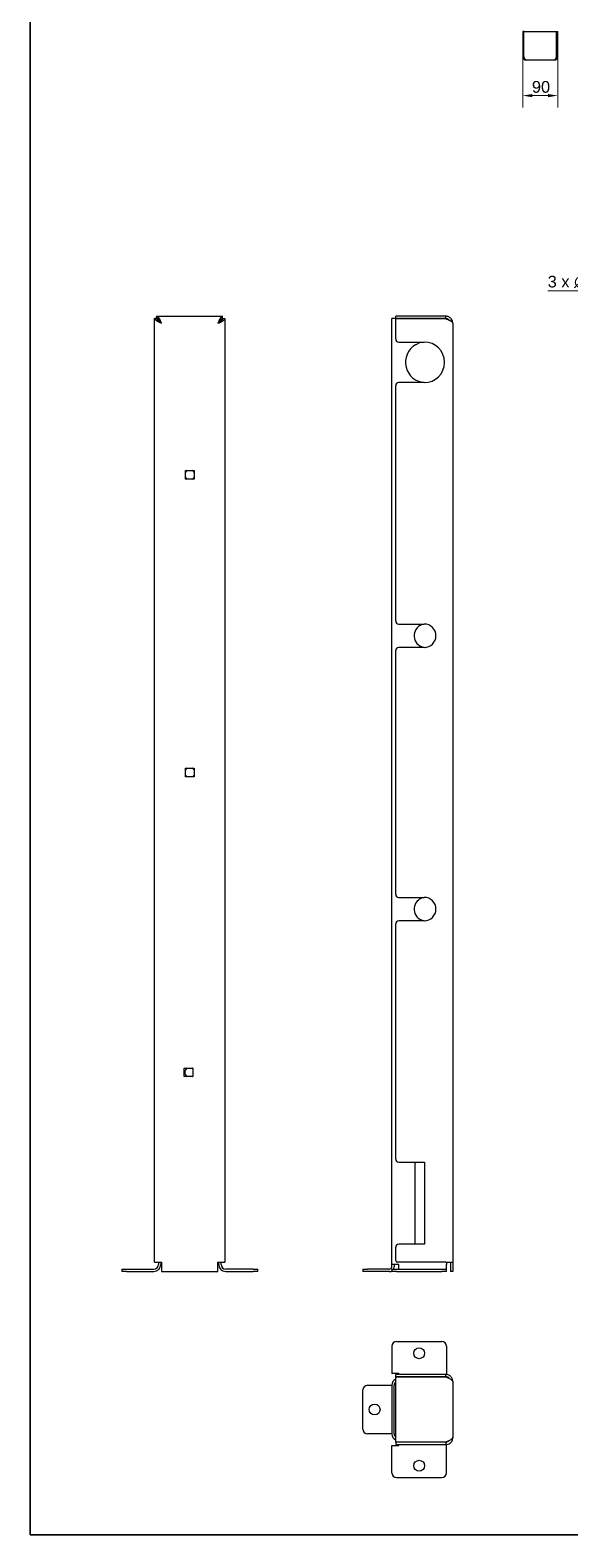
# Model space of a CAD drawing. Header units: millimetres. Extents: x 100 to 2075, y 25 to 2945.
# Drawn here: x 100 to 791, y 25 to 1952 of the extents above; entities that cross this region are included whole.
import ezdxf

# ---------------------------------------------------------------- set-up
doc = ezdxf.new("R2010")
doc.units = ezdxf.units.MM
doc.header["$LTSCALE"] = 5
doc.layers.get('0').update_dxf_attribs({"lineweight": 18})
for name, color, linetype, lineweight in [('Border', 7, 'Continuous', 35), ('Dimension', 7, 'Continuous', 18), ('Visible', 7, 'Continuous', 25)]:
    doc.layers.add(name, color=color, linetype=linetype, lineweight=lineweight)
doc.styles.add('Title', font='arial.ttf')
doc.dimstyles.new('Default - Method 2b', dxfattribs={"dimscale": 5, "dimtxt": 3, "dimasz": 2.5, "dimexe": 3, "dimexo": 0.5, "dimgap": 0.7, "dimtad": 0, "dimtoh": 1, "dimdec": 1, "dimrnd": 1e-08, "dimtxsty": 'Title', "dimcen": 0.09, "dimdle": 10, "dimclrd": 256, "dimclre": 256, "dimclrt": 7, "dimadec": 0, "dimazin": 2, "dimtfac": 0.833333, "dimtdec": 1, "dimtmove": 0, "dimatfit": 3, "dimfxl": 1, "dimtolj": 1, "dimlwd": -1, "dimlwe": -1, "dimarcsym": 0})

# ---------------------------------------------------------------- blocks, each defined once
blk = doc.blocks.new('Borders A3L')
at = {"layer": 'Border'}
for p, q in [((20, 589), (20, 5)), ((20, 5), (205, 5)), ((20, 5), (205, 5)), ((20, 5), (415, 5))]:
    blk.add_line(p, q, dxfattribs=at)
blk = doc.blocks.new('*D55')
at = {"layer": 'Defpoints', "color": 0, "transparency": 16777216}
for p in [(730.4, 1917.7), (775.4, 1917.7), (730.4, 1867.7)]:
    blk.add_point(p, dxfattribs=at)
at = {"layer": 'Dimension', "transparency": 16777216}
for p, q in [((730.4, 1915.2), (730.4, 1852.7)), ((775.4, 1915.2), (775.4, 1852.7)), ((762.9, 1867.7), (742.9, 1867.7))]:
    blk.add_line(p, q, dxfattribs=at)
for points in [[(742.9, 1869.8), (742.9, 1865.7), (730.4, 1867.7)], [(762.9, 1869.8), (762.9, 1865.7), (775.4, 1867.7)]]:
    blk.add_solid(points, dxfattribs=at)
at = {"layer": 'Dimension', "color": 7, "transparency": 16777216, "insert": (742.2, 1871.2), "char_height": 15, "attachment_point": 7, "style": 'Title'}
blk.add_mtext('\\A1;90', dxfattribs=at)
blk = doc.blocks.new('*D65')
at = {"layer": 'Defpoints', "color": 0, "transparency": 16777216}
for p in [(955, 1525.4), (982.5, 1503.8)]:
    blk.add_point(p, dxfattribs=at)
at = {"layer": 'Dimension', "transparency": 16777216}
for p, q in [((837.4, 1617.6), (762.4, 1617.6)), ((955, 1525.4), (837.4, 1617.6)), ((972.7, 1511.5), (964.8, 1517.7))]:
    blk.add_line(p, q, dxfattribs=at)
for points in [[(966.1, 1519.3), (963.5, 1516), (955, 1525.4)], [(974, 1513.1), (971.4, 1509.8), (982.5, 1503.8)]]:
    blk.add_solid(points, dxfattribs=at)
at = {"layer": 'Dimension', "color": 7, "transparency": 16777216, "insert": (762.4, 1621.1), "char_height": 15, "attachment_point": 7, "style": 'Title'}
blk.add_mtext('\\A1;\\fArial|b0|i0;3 x ∅14', dxfattribs=at)

msp = doc.modelspace()

# ---------------------------------------------------------------- linework, layer by layer
at = {"layer": 'Visible'}
for p, q in [((731.897, 1949.735), (730.397, 1949.735)), ((730.397, 1949.735), (730.397, 1917.735)), ((731.897, 1917.735), (731.897, 1949.735)), ((731.9, 1917.735), (731.9, 1949.735)), ((731.9, 1949.735), (773.893, 1949.735)), ((773.893, 1949.735), (773.893, 1917.735)), ((773.897, 1949.735), (775.397, 1949.735)), ((773.897, 1917.735), (773.897, 1949.735)), ((775.397, 1917.735), (775.397, 1949.735)), ((731.897, 1917.735), (730.397, 1917.735)), ((770.897, 1913.235), (734.897, 1913.235)), ((773.897, 1917.735), (775.397, 1917.735)), ((259.352, 374.219), (259.352, 1582.212)), ((262.352, 1582.212), (259.352, 1582.212)), ((262.359, 1585.219), (346.345, 1585.219)), ((262.359, 1582.219), (262.359, 1585.219)), ((264.352, 1579.003), (264.352, 1581.419)), ((344.352, 1581.419), (344.352, 1579.003)), ((346.345, 1582.219), (346.345, 1585.219)), ((346.352, 1582.212), (349.352, 1582.212)), ((349.352, 1582.212), (349.352, 374.219)), ((562.906, 371.219), (562.906, 1582.219)), ((567.906, 1582.219), (562.906, 1582.219)), ((631.906, 1585.219), (567.906, 1585.219)), ((567.906, 1582.219), (567.906, 1585.219)), ((631.906, 1582.219), (567.906, 1582.219)), ((567.906, 1556.219), (567.906, 1582.212)), ((567.906, 1582.212), (631.906, 1582.212)), ((631.906, 1582.219), (631.906, 1585.219)), ((264.352, 1577.977), (264.352, 1577.977)), ((267.352, 1578.551), (267.352, 1578.549)), ((267.352, 1577.774), (267.352, 1576.858)), ((267.352, 1576.644), (267.352, 1576.644)), ((341.352, 1578.549), (341.352, 1578.551)), ((341.352, 1576.858), (341.352, 1577.774)), ((341.352, 1576.644), (341.352, 1576.644)), ((344.352, 1577.977), (344.352, 1577.976)), ((640.906, 1576.219), (640.906, 374.219)), ((571.906, 1552.219), (604.406, 1552.219)), ((593.406, 1548.736), (599.439, 1552.219)), ((567.906, 1195.219), (567.906, 1496.219)), ((604.406, 1500.219), (571.906, 1500.219)), ((298.852, 1376.719), (298.852, 1387.719)), ((298.852, 1387.719), (309.852, 1387.719)), ((309.852, 1387.719), (309.852, 1376.719)), ((309.852, 1376.719), (298.852, 1376.719)), ((571.906, 1191.219), (604.406, 1191.219)), ((598.906, 1189.209), (602.387, 1191.219)), ((567.906, 845.219), (567.906, 1157.219)), ((604.406, 1161.219), (571.906, 1161.219)), ((298.852, 1006.719), (309.852, 1006.719)), ((298.852, 995.719), (298.852, 1006.719)), ((309.852, 1006.719), (309.852, 995.719)), ((309.852, 995.719), (298.852, 995.719)), ((571.906, 841.219), (604.406, 841.219)), ((598.906, 839.209), (602.387, 841.219)), ((604.406, 811.219), (571.906, 811.219)), ((567.906, 506.219), (567.906, 807.219)), ((297.352, 611.719), (297.352, 622.719)), ((297.352, 622.719), (308.352, 622.719)), ((308.352, 622.719), (308.352, 611.719)), ((308.352, 611.719), (297.352, 611.719)), ((571.906, 502.219), (604.906, 502.219)), ((592.906, 397.219), (592.906, 502.219)), ((604.906, 502.219), (604.906, 397.219)), ((567.906, 376.219), (567.906, 393.219)), ((604.906, 397.219), (571.906, 397.219)), ((259.352, 374.219), (268.352, 374.219)), ((264.352, 374.219), (264.352, 371.219)), ((267.352, 374.219), (267.352, 371.219)), ((267.352, 371.219), (268.352, 371.219)), ((268.352, 374.219), (268.352, 362.219)), ((340.352, 362.219), (340.352, 374.219)), ((340.352, 374.219), (349.352, 374.219)), ((340.352, 371.219), (341.352, 371.219)), ((341.352, 371.219), (341.352, 374.219)), ((344.352, 371.219), (344.352, 374.219)), ((562.906, 368.229), (562.906, 371.219)), ((571.906, 371.219), (562.906, 371.219)), ((565.906, 371.219), (565.906, 368.229)), ((631.906, 374.219), (569.906, 374.219)), ((571.906, 365.219), (571.906, 371.219)), ((631.906, 374.219), (640.906, 374.219)), ((632.906, 374.219), (632.906, 371.219)), ((632.906, 365.219), (632.906, 371.219)), ((637.906, 374.219), (637.906, 362.219)), ((640.906, 374.219), (640.906, 362.219)), ((217.352, 365.219), (223.352, 365.219)), ((217.352, 365.219), (217.352, 362.219)), ((223.352, 362.219), (217.352, 362.219)), ((223.352, 365.219), (258.352, 365.219)), ((223.352, 362.219), (258.352, 362.219)), ((268.352, 362.219), (340.352, 362.219)), ((385.352, 365.219), (350.352, 365.219)), ((350.352, 362.219), (385.352, 362.219)), ((385.352, 365.219), (391.352, 365.219)), ((391.352, 362.219), (385.352, 362.219)), ((391.352, 362.219), (391.352, 365.219)), ((525.906, 365.229), (531.906, 365.229)), ((525.906, 365.229), (525.906, 362.229)), ((531.906, 362.229), (525.906, 362.229)), ((559.906, 365.229), (531.906, 365.229)), ((559.906, 362.229), (531.906, 362.229)), ((562.906, 365.219), (568.906, 365.219)), ((562.906, 365.219), (562.906, 362.219)), ((568.906, 362.219), (562.906, 362.219)), ((568.906, 365.219), (626.906, 365.219)), ((568.906, 362.219), (626.906, 362.219)), ((626.906, 365.219), (632.906, 365.219)), ((632.906, 362.219), (626.906, 362.219)), ((632.906, 362.219), (632.906, 365.219)), ((640.906, 362.219), (637.906, 362.219)), ((568.906, 272.534), (626.906, 272.534)), ((562.906, 266.534), (562.906, 231.534)), ((632.906, 266.534), (632.906, 231.534)), ((571.906, 231.534), (562.906, 231.534)), ((571.906, 231.534), (571.906, 230.534)), ((632.906, 231.534), (632.906, 230.477)), ((531.906, 216.534), (559.906, 216.534)), ((559.906, 216.534), (562.906, 216.534)), ((562.906, 216.534), (562.906, 154.534)), ((565.906, 154.534), (565.906, 216.534)), ((631.906, 230.534), (567.906, 230.534)), ((567.906, 227.534), (567.906, 230.534)), ((631.906, 227.534), (567.906, 227.534)), ((567.906, 227.527), (631.906, 227.527)), ((567.906, 143.541), (567.906, 227.527)), ((571.906, 227.534), (571.906, 227.527)), ((631.906, 227.534), (631.906, 230.534)), ((632.906, 227.45), (632.906, 227.102)), ((640.906, 221.534), (640.906, 149.534)), ((525.906, 160.534), (525.906, 210.534)), ((559.906, 154.534), (531.906, 154.534)), ((562.906, 154.534), (559.906, 154.534)), ((562.906, 104.534), (562.906, 139.534)), ((562.906, 139.534), (571.906, 139.534)), ((631.906, 143.541), (567.906, 143.541)), ((631.906, 143.534), (567.906, 143.534)), ((567.906, 143.534), (567.906, 140.534)), ((567.906, 140.534), (631.906, 140.534)), ((571.906, 143.534), (571.906, 143.541)), ((571.906, 139.534), (571.906, 140.534)), ((631.906, 143.534), (631.906, 140.534)), ((632.906, 143.618), (632.906, 143.966)), ((632.906, 139.534), (632.906, 140.591)), ((632.906, 104.534), (632.906, 139.534)), ((568.906, 98.534), (626.906, 98.534))]:
    msp.add_line(p, q, dxfattribs=at)
for centre in [(597.906, 257.534), (540.906, 185.534), (597.906, 113.534)]:
    msp.add_circle(centre, 7, dxfattribs=at)
for centre, radius, start, end in [((626.906, 1576.219), 6, 87.218064, 90), ((571.906, 1556.219), 4, 180, 270), ((606.406, 1526.219), 26, 120, 267.795772), ((604.406, 1526.219), 26, 270, 90), ((571.906, 1496.219), 4, 90, 180), ((304.352, 1382.219), 6.5, 122.204228, 147.795772), ((304.352, 1382.219), 6.5, 32.204228, 57.795772), ((304.352, 1382.219), 6.5, 212.204228, 237.795772), ((304.352, 1382.219), 6.5, 302.204228, 327.795772), ((571.906, 1195.219), 4, 180, 270), ((606.406, 1176.219), 15, 120, 266.177446), ((604.406, 1176.219), 15, 270, 90), ((571.906, 1157.219), 4, 90, 180), ((304.352, 1001.219), 6.5, 122.204228, 147.795772), ((304.352, 1001.219), 6.5, 32.204228, 57.795772), ((304.352, 1001.219), 6.5, 212.204228, 237.795772), ((304.352, 1001.219), 6.5, 302.204228, 327.795772), ((571.906, 845.219), 4, 180, 270), ((606.406, 826.219), 15, 120, 266.177446), ((604.406, 826.219), 15, 270, 90), ((571.906, 807.219), 4, 90, 180), ((304.352, 617.219), 6.5, 122.204228, 237.795772), ((304.352, 617.219), 6.5, 52.020128, 57.795772), ((304.352, 617.219), 6.5, 302.204228, 307.979872), ((571.906, 506.219), 4, 180, 270), ((571.906, 393.219), 4, 90, 180), ((258.352, 371.219), 9, 270, 0), ((258.352, 371.219), 6, 270, 0), ((350.352, 371.219), 9, 180, 270), ((350.352, 371.219), 6, 180, 270), ((559.906, 368.229), 3, 270, 0), ((559.906, 368.229), 6, 329.889673, 0), ((569.906, 376.219), 2, 180, 270), ((559.906, 368.229), 6, 270, 300), ((568.906, 266.534), 6, 90, 180), ((626.906, 266.534), 6, 0, 90), ((531.906, 210.534), 6, 90, 180), ((571.906, 216.534), 9, 116.3878, 180), ((571.906, 216.534), 6, 131.810315, 180), ((531.906, 160.534), 6, 180, 270), ((571.906, 154.534), 9, 180, 243.6122), ((571.906, 154.534), 6, 180, 228.189685), ((568.906, 104.534), 6, 180, 270), ((626.906, 104.534), 6, 270, 0)]:
    msp.add_arc(centre, radius, start, end, dxfattribs=at)
for points, knots in [([(730.397, 1917.735), (730.397, 1916.725), (730.987, 1915.048), (732.88, 1913.543), (734.224, 1913.235), (734.897, 1913.235)], [0, 0, 0, 0, 0.67319843, 1.12199738, 1.57079633, 1.57079633, 1.57079633, 1.57079633]), ([(732.889, 1915.505), (732.85, 1915.54), (732.813, 1915.576), (732.497, 1915.892), (732.276, 1916.222), (731.974, 1916.95), (731.897, 1917.341), (731.897, 1917.735)], [-0.597386568, -0.597386568, -0.597386568, -0.597386568, -0.560195913, -0.560195913, -0.280134044, -0.280134044, 0, 0, 0, 0]), ([(734.897, 1913.235), (734.469, 1913.235), (733.755, 1913.825), (732.756, 1915.718), (732.186, 1917.061), (731.9, 1917.735)], [0, 0, 0, 0, 0.67319843, 1.12199738, 1.57079633, 1.57079633, 1.57079633, 1.57079633]), ([(770.897, 1913.235), (771.907, 1913.235), (773.583, 1913.825), (775.089, 1915.718), (775.397, 1917.061), (775.397, 1917.735)], [0, 0, 0, 0, 0.67319843, 1.12199738, 1.57079633, 1.57079633, 1.57079633, 1.57079633]), ([(773.893, 1917.735), (773.608, 1917.061), (773.037, 1915.718), (772.038, 1913.825), (771.325, 1913.235), (770.897, 1913.235)], [0, 0, 0, 0, 0.44879895, 0.8975979, 1.57079633, 1.57079633, 1.57079633, 1.57079633]), ([(772.904, 1915.505), (772.943, 1915.54), (772.981, 1915.576), (773.088, 1915.683), (773.154, 1915.756), (773.325, 1915.965), (773.423, 1916.107), (773.634, 1916.481), (773.732, 1916.721), (773.863, 1917.22), (773.897, 1917.477), (773.897, 1917.735)], [0.522900214, 0.522900214, 0.522900214, 0.522900214, 0.560196066, 0.560196066, 0.630031843, 0.630031843, 0.752315649, 0.752315649, 0.935759295, 0.935759295, 1.119182821, 1.119182821, 1.119182821, 1.119182821]), ([(259.352, 1582.212), (259.352, 1581.356), (260.533, 1579.929), (264.318, 1577.931), (267.006, 1576.79), (268.352, 1576.219)], [0, 0, 0, 0, 0.67319843, 1.12199738, 1.57079633, 1.57079633, 1.57079633, 1.57079633]), ([(268.352, 1576.219), (267.836, 1576.547), (267.322, 1576.874), (266.325, 1577.53), (265.845, 1577.857), (265.096, 1578.404), (264.812, 1578.622), (264.394, 1578.966), (264.249, 1579.091), (263.553, 1579.716), (263.111, 1580.213), (262.507, 1581.214), (262.352, 1581.711), (262.352, 1582.212)], [-1.11918285, -1.11918285, -1.11918285, -1.11918285, -0.93575922, -0.93575922, -0.75231546, -0.75231546, -0.63003166, -0.63003166, -0.56019591, -0.56019591, -0.28013404, -0.28013404, 0, 0, 0, 0]), ([(268.352, 1576.219), (267.496, 1578.239), (266.069, 1581.592), (264.071, 1584.603), (262.93, 1585.219), (262.359, 1585.219)], [0, 0, 0, 0, 0.67319843, 1.12199738, 1.57079633, 1.57079633, 1.57079633, 1.57079633]), ([(268.352, 1576.219), (267.851, 1577.007), (267.355, 1577.787), (266.353, 1579.243), (265.856, 1579.905), (265.231, 1580.601), (265.106, 1580.733), (264.762, 1581.076), (264.544, 1581.271), (263.998, 1581.694), (263.671, 1581.89), (263.014, 1582.152), (262.687, 1582.219), (262.359, 1582.219)], [0, 0, 0, 0, 0.28013404, 0.28013404, 0.56019592, 0.56019592, 0.63003167, 0.63003167, 0.75231547, 0.75231547, 0.93575922, 0.93575922, 1.11918285, 1.11918285, 1.11918285, 1.11918285]), ([(346.345, 1585.219), (345.774, 1585.219), (344.633, 1584.603), (342.635, 1581.592), (341.208, 1578.239), (340.352, 1576.219)], [0, 0, 0, 0, 0.44879895, 0.8975979, 1.57079633, 1.57079633, 1.57079633, 1.57079633]), ([(340.352, 1576.219), (340.853, 1577.007), (341.35, 1577.787), (342.351, 1579.243), (342.848, 1579.905), (343.473, 1580.601), (343.598, 1580.733), (343.942, 1581.076), (344.16, 1581.271), (344.707, 1581.694), (345.034, 1581.89), (345.69, 1582.152), (346.017, 1582.219), (346.345, 1582.219)], [-1.11919468, -1.11919468, -1.11919468, -1.11919468, -0.83905771, -0.83905771, -0.55899268, -0.55899268, -0.48915616, -0.48915616, -0.36687106, -0.36687106, -0.18342547, -0.18342547, 0, 0, 0, 0]), ([(340.352, 1576.219), (342.372, 1577.075), (345.725, 1578.502), (348.736, 1580.5), (349.352, 1581.641), (349.352, 1582.212)], [0, 0, 0, 0, 0.67319843, 1.12199738, 1.57079633, 1.57079633, 1.57079633, 1.57079633]), ([(340.352, 1576.219), (341.14, 1576.72), (341.92, 1577.216), (343.377, 1578.218), (344.038, 1578.715), (344.734, 1579.34), (344.866, 1579.465), (345.209, 1579.809), (345.404, 1580.027), (345.827, 1580.574), (346.023, 1580.9), (346.286, 1581.557), (346.352, 1581.884), (346.352, 1582.212)], [0, 0, 0, 0, 0.28013401, 0.28013401, 0.56019607, 0.56019607, 0.63003184, 0.63003184, 0.75231565, 0.75231565, 0.9357593, 0.9357593, 1.11918282, 1.11918282, 1.11918282, 1.11918282]), ([(640.906, 1576.219), (640.906, 1578.239), (639.725, 1581.592), (635.94, 1584.603), (633.253, 1585.219), (631.906, 1585.219)], [0, 0, 0, 0, 0.67319843, 1.12199738, 1.57079633, 1.57079633, 1.57079633, 1.57079633]), ([(636.363, 1580.236), (636.294, 1580.313), (636.222, 1580.388), (636.01, 1580.601), (635.864, 1580.733), (635.446, 1581.076), (635.162, 1581.271), (634.414, 1581.694), (633.934, 1581.89), (632.936, 1582.152), (632.422, 1582.219), (631.906, 1582.219)], [0.523174045, 0.523174045, 0.523174045, 0.523174045, 0.560195918, 0.560195918, 0.630031667, 0.630031667, 0.75231547, 0.75231547, 0.935759219, 0.935759219, 1.119182848, 1.119182848, 1.119182848, 1.119182848]), ([(631.906, 1582.212), (633.926, 1581.356), (637.279, 1579.929), (640.29, 1577.931), (640.906, 1576.79), (640.906, 1576.219)], [0, 0, 0, 0, 0.67319843, 1.12199738, 1.57079633, 1.57079633, 1.57079633, 1.57079633]), ([(640.906, 221.534), (640.906, 223.553), (639.725, 226.907), (635.94, 229.918), (633.253, 230.534), (631.906, 230.534)], [0, 0, 0, 0, 0.67319843, 1.12199738, 1.57079633, 1.57079633, 1.57079633, 1.57079633]), ([(636.365, 225.549), (636.295, 225.626), (636.223, 225.702), (636.01, 225.915), (635.864, 226.047), (635.446, 226.39), (635.162, 226.585), (634.414, 227.009), (633.934, 227.204), (632.936, 227.467), (632.422, 227.534), (631.906, 227.534)], [0.522900214, 0.522900214, 0.522900214, 0.522900214, 0.560196066, 0.560196066, 0.630031843, 0.630031843, 0.752315649, 0.752315649, 0.935759295, 0.935759295, 1.119182821, 1.119182821, 1.119182821, 1.119182821]), ([(631.906, 227.527), (633.253, 226.956), (635.94, 225.814), (639.725, 223.817), (640.906, 222.39), (640.906, 221.534)], [0, 0, 0, 0, 0.44879895, 0.8975979, 1.57079633, 1.57079633, 1.57079633, 1.57079633]), ([(640.906, 149.534), (640.906, 148.678), (639.725, 147.251), (635.94, 145.253), (633.253, 144.112), (631.906, 143.541)], [0, 0, 0, 0, 0.67319843, 1.12199738, 1.57079633, 1.57079633, 1.57079633, 1.57079633]), ([(631.906, 140.534), (633.926, 140.534), (637.279, 141.715), (640.29, 145.5), (640.906, 148.187), (640.906, 149.534)], [0, 0, 0, 0, 0.67319843, 1.12199738, 1.57079633, 1.57079633, 1.57079633, 1.57079633]), ([(636.365, 145.519), (636.295, 145.441), (636.223, 145.365), (635.592, 144.734), (634.931, 144.292), (633.475, 143.689), (632.694, 143.534), (631.906, 143.534)], [-0.597386568, -0.597386568, -0.597386568, -0.597386568, -0.560195913, -0.560195913, -0.280134044, -0.280134044, 0, 0, 0, 0])]:
    msp.add_open_spline(points, degree=3, knots=knots, dxfattribs=at)

# ---------------------------------------------------------------- block references
at = {"xscale": 5, "yscale": 5, "zscale": 5}
msp.add_blockref('Borders A3L', (0, 0), dxfattribs=at)

# ---------------------------------------------------------------- dimensions: what is measured, and where the dimension line sits
at = {"layer": 'Dimension'}
dim = msp.add_linear_dim(base=(730.397, 1867.735), p1=(775.397, 1917.735), p2=(730.397, 1917.735), dimstyle='Default - Method 2b', override={"dimgap": 0.7, "dimtad": 1, "dimtoh": 0, "dimdec": 1, "dimlfac": 2, "dimtol": 0, "dimlim": 0, "dimtp": 0, "dimtm": 0, "dimtdec": 1, "dimtofl": 0, "dimatfit": 1}, dxfattribs=at)
dim.commit()
dim.dimension.update_dxf_attribs({"geometry": '*D55', "text_midpoint": (752.897, 1867.735), "dimtype": 160})
dim = msp.add_diameter_dim_2p(p1=(982.526, 1503.763), p2=(954.989, 1525.366), text='\\fArial|b0|i0;3 x <>', dimstyle='Default - Method 2b', override={"dimgap": 0.7, "dimtad": 1, "dimtih": 1, "dimdec": 1, "dimlfac": 0.4, "dimtol": 0, "dimlim": 0, "dimtp": 0, "dimtm": 0, "dimtdec": 1, "dimatfit": 2}, dxfattribs=at)
dim.commit()
dim.dimension.update_dxf_attribs({"geometry": '*D65', "text_midpoint": (798.168, 1617.607), "dimtype": 163})

doc.saveas('drawing.dxf')
